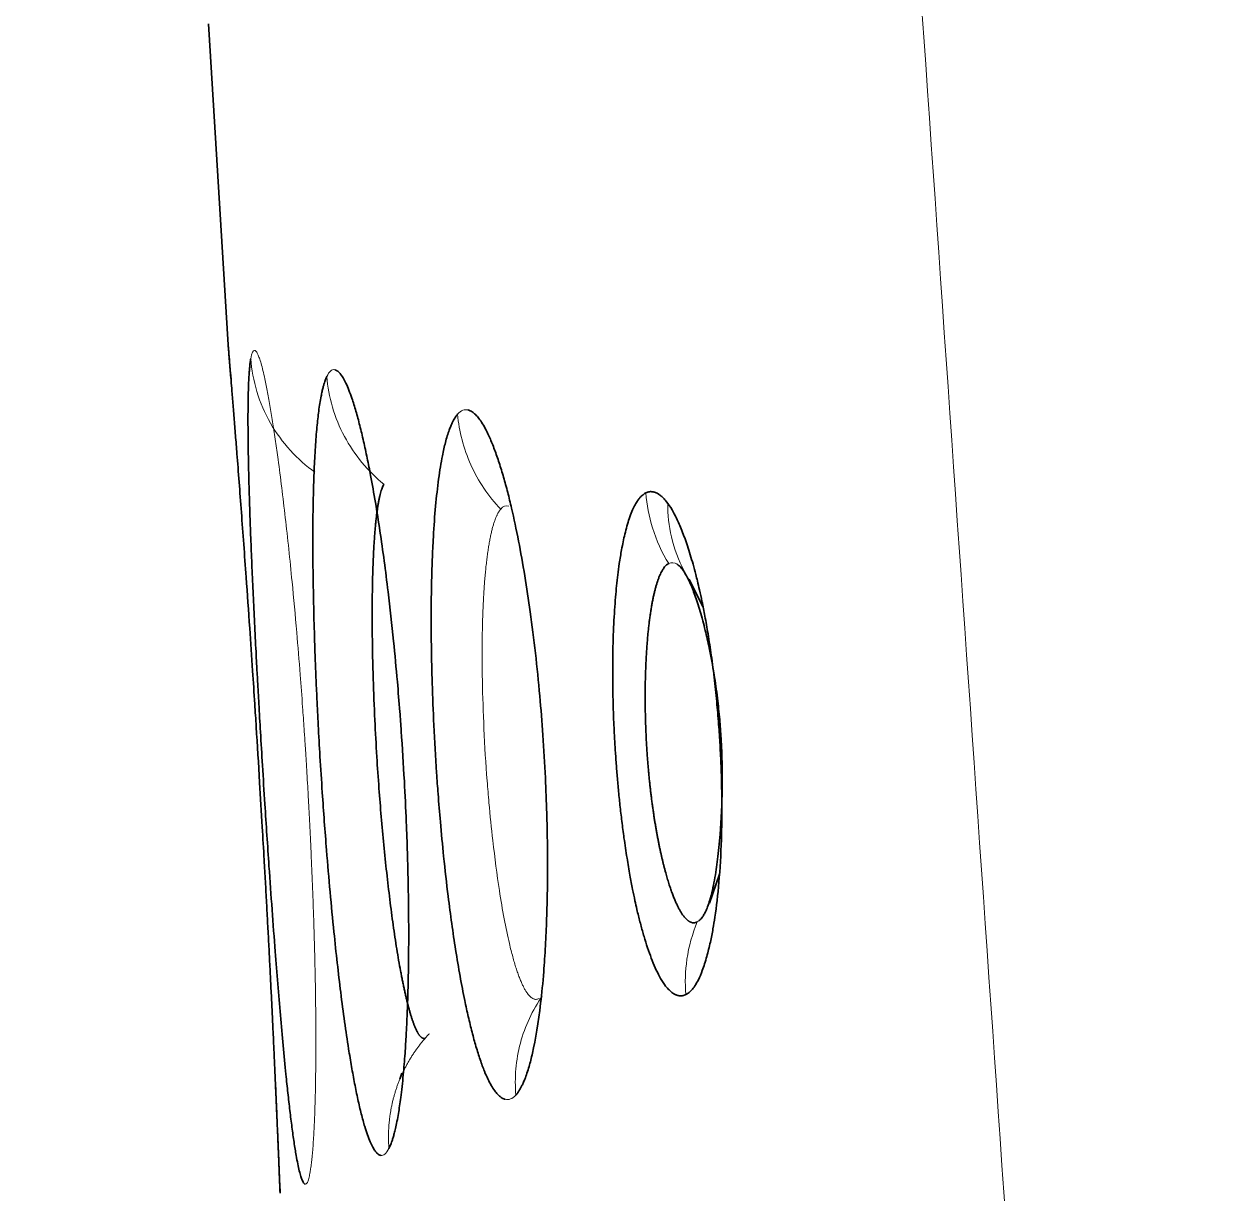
# Model space of a CAD drawing. Header units: inches. Extents: x -1096 to 3103, y -191 to 3207.
# Drawn here: x 3075.019 to 3078.842, y 1558.68 to 1562.423 of the extents above; entities that cross this region are included whole.
import ezdxf

# ---------------------------------------------------------------- set-up
doc = ezdxf.new("R2010")
doc.units = ezdxf.units.IN

msp = doc.modelspace()

# ---------------------------------------------------------------- linework, layer by layer
at = {"lineweight": 35}
for p, q in [((3075.6098, 1562.4231), (3075.6726, 1561.3961)), ((3075.6752, 1561.3667), (3075.6817, 1561.2882)), ((3077.1921, 1560.5566), (3077.1486, 1560.646)), ((3077.2137, 1559.6078), (3077.2455, 1559.7016)), ((3076.2226, 1559.0444), (3076.2292, 1559.0644)), ((3075.839, 1558.6801), (3075.8378, 1558.7095))]:
    msp.add_line(p, q, dxfattribs=at)
at = {"lineweight": 13}
for points, knots in [([(3082.665, 1493.7042), (3082.6004, 1494.6346), (3082.4711, 1496.4949), (3082.2773, 1499.2845), (3082.0837, 1502.0724), (3081.8901, 1504.8587), (3081.6967, 1507.6432), (3081.5035, 1510.4261), (3081.3103, 1513.2073), (3081.1174, 1515.9868), (3080.9245, 1518.7646), (3080.7318, 1521.5408), (3080.5392, 1524.3152), (3080.3468, 1527.088), (3080.1545, 1529.8591), (3079.9623, 1532.6286), (3079.7703, 1535.3963), (3079.5785, 1538.1624), (3079.3867, 1540.9268), (3079.1952, 1543.6895), (3079.0037, 1546.4505), (3078.8124, 1549.2098), (3078.6213, 1551.9675), (3078.4303, 1554.7235), (3078.2395, 1557.4778), (3078.0488, 1560.2304), (3077.8583, 1562.9813), (3077.6679, 1565.7306), (3077.4776, 1568.4781), (3077.2876, 1571.224), (3077.0976, 1573.9683), (3076.9079, 1576.7108), (3076.7183, 1579.4516), (3076.5288, 1582.1908), (3076.3395, 1584.9283), (3076.1504, 1587.6641), (3075.9614, 1590.3983), (3075.7726, 1593.1307), (3075.5839, 1595.8615), (3075.3954, 1598.5906), (3075.2071, 1601.318), (3075.0816, 1603.1357), (3075.0189, 1604.0443)], [0, 0, 0, 0, 0.025296, 0.050577, 0.075843, 0.101093, 0.126328, 0.151549, 0.176754, 0.201943, 0.227118, 0.252277, 0.277422, 0.302551, 0.327664, 0.352763, 0.377847, 0.402915, 0.427968, 0.453006, 0.478029, 0.503036, 0.528029, 0.553006, 0.577968, 0.602915, 0.627846, 0.652763, 0.677664, 0.70255, 0.727421, 0.752277, 0.777118, 0.801943, 0.826753, 0.851548, 0.876328, 0.901093, 0.925842, 0.950577, 0.975296, 1, 1, 1, 1]), ([(3075.9329, 1558.7352), (3075.9332, 1558.7365), (3075.9338, 1558.7394), (3075.9347, 1558.7445), (3075.9358, 1558.7506), (3075.937, 1558.7581), (3075.9383, 1558.7672), (3075.9396, 1558.778), (3075.941, 1558.7907), (3075.9435, 1558.8154), (3075.9464, 1558.8544), (3075.9494, 1558.9148), (3075.9516, 1558.9807), (3075.9529, 1559.0492), (3075.9535, 1559.1105), (3075.9536, 1559.1618), (3075.9535, 1559.2009), (3075.9534, 1559.2264), (3075.9531, 1559.2638), (3075.9525, 1559.3182), (3075.9511, 1559.3957), (3075.9492, 1559.4719), (3075.9471, 1559.5461), (3075.9446, 1559.6175), (3075.942, 1559.6858), (3075.9392, 1559.7506), (3075.9364, 1559.8115), (3075.9336, 1559.8684), (3075.9309, 1559.9211), (3075.9282, 1559.9694), (3075.9257, 1560.0133), (3075.9233, 1560.0527), (3075.9212, 1560.0875), (3075.9192, 1560.1178), (3075.9175, 1560.1435), (3075.9149, 1560.1824), (3075.9104, 1560.2476), (3075.9027, 1560.3514), (3075.8915, 1560.487), (3075.8792, 1560.6214), (3075.8669, 1560.7431), (3075.8558, 1560.844), (3075.8444, 1560.9403), (3075.834, 1561.021), (3075.8245, 1561.0883), (3075.8161, 1561.1445), (3075.8076, 1561.1971), (3075.7989, 1561.2453), (3075.7911, 1561.284), (3075.7843, 1561.314), (3075.7783, 1561.3364), (3075.7729, 1561.3533), (3075.7683, 1561.3647), (3075.7645, 1561.3717), (3075.7616, 1561.3755), (3075.7594, 1561.3773), (3075.7582, 1561.3778), (3075.7577, 1561.378)], [0, 0, 0, 0, 0.004871, 0.010578, 0.01712, 0.024496, 0.032707, 0.04175, 0.051625, 0.062329, 0.094589, 0.123218, 0.15516, 0.18238, 0.204891, 0.222679, 0.235716, 0.243991, 0.247499, 0.271695, 0.294713, 0.316538, 0.337157, 0.356565, 0.37478, 0.391814, 0.407679, 0.422379, 0.435915, 0.448289, 0.459502, 0.469554, 0.478448, 0.486184, 0.492762, 0.498184, 0.516133, 0.543052, 0.578986, 0.624001, 0.654391, 0.6855, 0.717302, 0.749771, 0.772746, 0.796758, 0.821822, 0.847959, 0.875186, 0.895512, 0.916051, 0.936799, 0.954889, 0.970256, 0.9829, 0.992817, 1, 1, 1, 1]), ([(3075.7453, 1561.3512), (3075.7503, 1561.2814), (3075.7926, 1561.1382), (3075.8945, 1561.0279), (3075.9508, 1560.9875)], [0, 0, 0, 0, 0.506112, 1, 1, 1, 1]), ([(3075.9885, 1561.294), (3075.9938, 1561.2292), (3076.0318, 1561.0968), (3076.1208, 1560.9904), (3076.171, 1560.9494)], [0, 0, 0, 0, 0.504387, 1, 1, 1, 1]), ([(3076.4073, 1561.1733), (3076.4121, 1561.1189), (3076.4409, 1561.0069), (3076.5064, 1560.9106), (3076.5453, 1560.8697)], [0, 0, 0, 0, 0.494789, 1, 1, 1, 1]), ([(3077.0096, 1560.9214), (3077.0126, 1560.8841), (3077.0278, 1560.8048), (3077.0615, 1560.731), (3077.0832, 1560.6954)], [0, 0, 0, 0, 0.474728, 1, 1, 1, 1]), ([(3077.08, 1560.888), (3077.0797, 1560.8522), (3077.0878, 1560.7762), (3077.1147, 1560.7055), (3077.1331, 1560.6716)], [0, 0, 0, 0, 0.475307, 1, 1, 1, 1]), ([(3076.5453, 1560.8697), (3076.5446, 1560.8689), (3076.5433, 1560.8673), (3076.5412, 1560.8646), (3076.5393, 1560.8615), (3076.5373, 1560.8583), (3076.5354, 1560.8547), (3076.5335, 1560.8509), (3076.5316, 1560.8468), (3076.5298, 1560.8424), (3076.528, 1560.8378), (3076.5262, 1560.8329), (3076.5244, 1560.8278), (3076.5227, 1560.8223), (3076.521, 1560.8166), (3076.5193, 1560.8107), (3076.5177, 1560.8045), (3076.5161, 1560.798), (3076.5146, 1560.7913), (3076.5131, 1560.7843), (3076.5116, 1560.777), (3076.5101, 1560.7695), (3076.5087, 1560.7618), (3076.5073, 1560.7538), (3076.506, 1560.7455), (3076.5047, 1560.737), (3076.5034, 1560.7282), (3076.5022, 1560.7192), (3076.501, 1560.71), (3076.4999, 1560.7006), (3076.4988, 1560.6908), (3076.4977, 1560.6809), (3076.4967, 1560.6708), (3076.4958, 1560.6604), (3076.4948, 1560.6498), (3076.494, 1560.6389), (3076.4931, 1560.6279), (3076.4923, 1560.6167), (3076.4916, 1560.6052), (3076.4909, 1560.5935), (3076.4902, 1560.5817), (3076.488, 1560.5381), (3076.4856, 1560.4542), (3076.4861, 1560.3184), (3076.4911, 1560.1637), (3076.499, 1560.0311), (3076.5092, 1559.9113), (3076.5215, 1559.7906), (3076.5424, 1559.6307), (3076.5633, 1559.5188), (3076.5785, 1559.457), (3076.5839, 1559.4366), (3076.5892, 1559.4178), (3076.5945, 1559.4005), (3076.5999, 1559.3846), (3076.6051, 1559.3702), (3076.6104, 1559.3573), (3076.6155, 1559.3458), (3076.6207, 1559.3356), (3076.6257, 1559.3269), (3076.6308, 1559.3194), (3076.6357, 1559.3132), (3076.6406, 1559.3083), (3076.6453, 1559.3045), (3076.65, 1559.302), (3076.6547, 1559.3005), (3076.6592, 1559.3002), (3076.6636, 1559.3008), (3076.6665, 1559.3021), (3076.668, 1559.3028)], [0, 0, 0, 0, 0.005972, 0.011955, 0.017951, 0.02396, 0.02998, 0.036012, 0.042055, 0.048111, 0.054177, 0.060255, 0.066344, 0.072444, 0.078555, 0.084677, 0.09081, 0.096952, 0.103106, 0.109269, 0.115443, 0.121626, 0.127819, 0.134022, 0.140234, 0.146455, 0.152686, 0.158926, 0.165175, 0.171432, 0.177698, 0.183972, 0.190255, 0.196546, 0.202844, 0.209151, 0.215465, 0.221787, 0.228116, 0.234452, 0.240795, 0.247145, 0.303261, 0.364171, 0.429645, 0.499403, 0.528824, 0.581401, 0.656184, 0.751772, 0.766496, 0.781024, 0.795358, 0.809499, 0.823451, 0.837216, 0.850794, 0.86419, 0.877403, 0.890438, 0.903295, 0.915977, 0.928485, 0.940822, 0.952989, 0.964989, 0.976822, 0.988492, 1, 1, 1, 1]), ([(3077.138, 1559.3159), (3077.135, 1559.3532), (3077.1374, 1559.4335), (3077.1589, 1559.5107), (3077.1748, 1559.5486)], [0, 0, 0, 0, 0.47368, 1, 1, 1, 1]), ([(3076.5938, 1558.994), (3076.5893, 1559.049), (3076.594, 1559.1062), (3076.623, 1559.2149), (3076.6473, 1559.2664), (3076.6784, 1559.3111)], [0, 0, 0, 0, 0.5, 0.5, 1, 1, 1, 1]), ([(3076.1876, 1558.8229), (3076.1874, 1558.8266), (3076.1868, 1558.8341), (3076.1864, 1558.8454), (3076.1861, 1558.8567), (3076.1862, 1558.8681), (3076.1865, 1558.8795), (3076.1871, 1558.891), (3076.1879, 1558.9024), (3076.1891, 1558.9139), (3076.1905, 1558.9253), (3076.1921, 1558.9367), (3076.1941, 1558.9481), (3076.1963, 1558.9595), (3076.1987, 1558.9708), (3076.2015, 1558.9821), (3076.2045, 1558.9933), (3076.2078, 1559.0044), (3076.2114, 1559.0154), (3076.2152, 1559.0263), (3076.2194, 1559.0372), (3076.2238, 1559.0479), (3076.2284, 1559.0585), (3076.2333, 1559.069), (3076.2384, 1559.0793), (3076.2438, 1559.0895), (3076.2494, 1559.0996), (3076.2553, 1559.1095), (3076.2613, 1559.1192), (3076.2676, 1559.1288), (3076.2741, 1559.1382), (3076.2807, 1559.1474), (3076.2876, 1559.1564), (3076.2947, 1559.1653), (3076.3019, 1559.1739), (3076.3093, 1559.1823), (3076.3144, 1559.1878), (3076.3169, 1559.1905)], [0, 0, 0, 0, 0.027908, 0.055946, 0.084105, 0.112377, 0.140752, 0.16922, 0.197774, 0.226402, 0.255097, 0.283849, 0.31265, 0.341491, 0.370364, 0.399263, 0.428179, 0.457105, 0.486037, 0.514968, 0.543893, 0.572806, 0.601702, 0.630574, 0.659415, 0.688216, 0.716971, 0.745671, 0.774306, 0.802869, 0.83135, 0.85974, 0.888029, 0.916209, 0.94427, 0.972204, 1, 1, 1, 1])]:
    msp.add_open_spline(points, degree=3, knots=knots, dxfattribs=at)
at = {"lineweight": 35}
for points, knots in [([(3075.8378, 1558.7095), (3075.8377, 1558.7109), (3075.8376, 1558.714), (3075.8374, 1558.7193), (3075.8371, 1558.7258), (3075.8368, 1558.7336), (3075.8364, 1558.743), (3075.836, 1558.7543), (3075.8355, 1558.7676), (3075.8344, 1558.7931), (3075.8328, 1558.8335), (3075.8302, 1558.8962), (3075.8272, 1558.9649), (3075.8241, 1559.0365), (3075.8212, 1559.1002), (3075.8187, 1559.1529), (3075.8169, 1559.1924), (3075.8157, 1559.2171), (3075.8143, 1559.2476), (3075.8122, 1559.2897), (3075.8092, 1559.3504), (3075.8061, 1559.4129), (3075.8028, 1559.477), (3075.7993, 1559.5426), (3075.7957, 1559.6094), (3075.792, 1559.6774), (3075.7875, 1559.7581), (3075.7814, 1559.8638), (3075.773, 1560.0064), (3075.7649, 1560.1383), (3075.7573, 1560.2573), (3075.7504, 1560.3633), (3075.7411, 1560.5003), (3075.7316, 1560.6359), (3075.7227, 1560.7588), (3075.7151, 1560.861), (3075.7078, 1560.9582), (3075.7015, 1561.0396), (3075.6962, 1561.1074), (3075.6917, 1561.164), (3075.6875, 1561.2169), (3075.6836, 1561.2653), (3075.6805, 1561.304), (3075.678, 1561.3339), (3075.6762, 1561.3561), (3075.6748, 1561.3727), (3075.6739, 1561.3839), (3075.6733, 1561.3906), (3075.673, 1561.3941), (3075.6729, 1561.3957), (3075.6729, 1561.396), (3075.6728, 1561.3961)], [0, 0, 0, 0, 0.004851, 0.010544, 0.017077, 0.024451, 0.032664, 0.041716, 0.051605, 0.062329, 0.094554, 0.123216, 0.155817, 0.183478, 0.20621, 0.223998, 0.236815, 0.244647, 0.247492, 0.265422, 0.283346, 0.301256, 0.319144, 0.336999, 0.354814, 0.372597, 0.390528, 0.417453, 0.453346, 0.498174, 0.516577, 0.543646, 0.579428, 0.623988, 0.65447, 0.68561, 0.717381, 0.749756, 0.77274, 0.796758, 0.821822, 0.847956, 0.875175, 0.895509, 0.91605, 0.936793, 0.954918, 0.970304, 0.982949, 0.99285, 1, 1, 1, 1]), ([(3075.7453, 1561.3512), (3075.745, 1561.3497), (3075.7445, 1561.3464), (3075.7436, 1561.3405), (3075.7427, 1561.333), (3075.7417, 1561.3237), (3075.7407, 1561.3122), (3075.7397, 1561.2981), (3075.7382, 1561.2725), (3075.7369, 1561.233), (3075.7362, 1561.1735), (3075.7364, 1561.1059), (3075.7376, 1561.0279), (3075.7397, 1560.942), (3075.7424, 1560.8546), (3075.7456, 1560.7678), (3075.7491, 1560.6834), (3075.753, 1560.5958), (3075.7573, 1560.5054), (3075.7611, 1560.431), (3075.7643, 1560.3687), (3075.7673, 1560.3134), (3075.7713, 1560.241), (3075.7765, 1560.1511), (3075.7829, 1560.0439), (3075.792, 1559.8997), (3075.8054, 1559.6962), (3075.8194, 1559.5034), (3075.8316, 1559.3484), (3075.8401, 1559.2475), (3075.8488, 1559.1501), (3075.8568, 1559.068), (3075.8641, 1558.9995), (3075.8705, 1558.9428), (3075.8771, 1558.8898), (3075.8839, 1558.8416), (3075.8901, 1558.8029), (3075.8957, 1558.7729), (3075.9007, 1558.7503), (3075.9054, 1558.7334), (3075.9095, 1558.7218), (3075.9129, 1558.7148), (3075.9156, 1558.7109), (3075.9178, 1558.709), (3075.919, 1558.7085), (3075.9195, 1558.7083)], [0, 0, 0, 0, 0.005494, 0.012115, 0.01986, 0.028729, 0.03872, 0.049829, 0.062052, 0.094151, 0.122729, 0.153801, 0.184823, 0.215792, 0.246711, 0.271794, 0.29682, 0.321805, 0.346754, 0.371667, 0.381839, 0.396331, 0.415138, 0.438248, 0.465644, 0.497302, 0.548712, 0.623102, 0.653082, 0.684066, 0.71606, 0.749093, 0.772387, 0.796618, 0.821777, 0.847855, 0.874829, 0.895219, 0.915809, 0.936603, 0.954502, 0.96979, 0.982469, 0.99254, 1, 1, 1, 1]), ([(3076.1876, 1558.8229), (3076.1883, 1558.8243), (3076.1898, 1558.8273), (3076.1921, 1558.8327), (3076.1948, 1558.8395), (3076.1978, 1558.848), (3076.2011, 1558.8585), (3076.2047, 1558.8713), (3076.2105, 1558.8948), (3076.2177, 1558.9312), (3076.2261, 1558.9887), (3076.2332, 1559.0534), (3076.2389, 1559.1224), (3076.2427, 1559.1831), (3076.2451, 1559.2321), (3076.2465, 1559.2669), (3076.248, 1559.3094), (3076.2496, 1559.3663), (3076.2507, 1559.4456), (3076.2509, 1559.528), (3076.2502, 1559.6131), (3076.2487, 1559.6938), (3076.2464, 1559.7788), (3076.2429, 1559.8781), (3076.2367, 1560.0085), (3076.2293, 1560.1266), (3076.2216, 1560.2327), (3076.2137, 1560.3293), (3076.2015, 1560.4592), (3076.1872, 1560.5884), (3076.1724, 1560.705), (3076.1588, 1560.8007), (3076.1443, 1560.8925), (3076.1306, 1560.9698), (3076.1178, 1561.0343), (3076.1063, 1561.0881), (3076.0941, 1561.1386), (3076.0816, 1561.1849), (3076.0699, 1561.2223), (3076.0593, 1561.2514), (3076.0499, 1561.2733), (3076.041, 1561.29), (3076.0332, 1561.3016), (3076.0266, 1561.3088), (3076.0214, 1561.3129), (3076.0173, 1561.315), (3076.015, 1561.3157), (3076.0141, 1561.316)], [0, 0, 0, 0, 0.005679, 0.012434, 0.020265, 0.029172, 0.039152, 0.050205, 0.062327, 0.094652, 0.123214, 0.158, 0.187168, 0.210728, 0.228653, 0.240913, 0.247497, 0.272601, 0.297685, 0.322728, 0.347701, 0.372604, 0.391847, 0.41921, 0.454671, 0.498201, 0.514895, 0.541397, 0.577751, 0.624024, 0.654257, 0.685314, 0.71717, 0.749799, 0.77284, 0.796886, 0.821949, 0.848052, 0.87521, 0.895528, 0.916063, 0.936811, 0.954812, 0.970135, 0.982776, 0.992733, 1, 1, 1, 1]), ([(3075.9885, 1561.294), (3075.9879, 1561.2927), (3075.9866, 1561.2897), (3075.9845, 1561.2844), (3075.9821, 1561.2777), (3075.9794, 1561.2693), (3075.9765, 1561.2589), (3075.9734, 1561.2461), (3075.9686, 1561.2228), (3075.9628, 1561.1866), (3075.9567, 1561.1317), (3075.9518, 1561.0691), (3075.948, 1560.9967), (3075.9454, 1560.9168), (3075.944, 1560.8293), (3075.9438, 1560.735), (3075.9449, 1560.6346), (3075.9471, 1560.5298), (3075.9496, 1560.4453), (3075.952, 1560.3786), (3075.9541, 1560.3258), (3075.9572, 1560.2574), (3075.9614, 1560.1731), (3075.967, 1560.0729), (3075.9755, 1559.9386), (3075.9896, 1559.7468), (3076.0094, 1559.5283), (3076.0334, 1559.3145), (3076.0527, 1559.1754), (3076.0679, 1559.0839), (3076.0778, 1559.0295), (3076.0882, 1558.9787), (3076.099, 1558.9325), (3076.1093, 1558.8951), (3076.1187, 1558.866), (3076.1273, 1558.8439), (3076.1354, 1558.8271), (3076.1428, 1558.8155), (3076.1489, 1558.8083), (3076.154, 1558.8041), (3076.158, 1558.8018), (3076.1603, 1558.8011), (3076.1613, 1558.8008)], [0, 0, 0, 0, 0.005535, 0.012183, 0.019942, 0.028811, 0.038788, 0.049871, 0.062054, 0.094209, 0.122734, 0.153803, 0.184827, 0.215802, 0.246733, 0.278099, 0.30937, 0.340568, 0.371697, 0.382255, 0.396981, 0.415868, 0.438907, 0.466079, 0.497361, 0.548022, 0.623188, 0.68393, 0.749069, 0.772479, 0.79677, 0.821932, 0.847957, 0.874823, 0.895203, 0.915794, 0.936601, 0.954404, 0.969644, 0.982324, 0.992443, 1, 1, 1, 1]), ([(3076.5938, 1558.994), (3076.5947, 1558.9951), (3076.5967, 1558.9975), (3076.6, 1559.0017), (3076.6037, 1559.0071), (3076.6078, 1559.0139), (3076.6124, 1559.0223), (3076.6173, 1559.0326), (3076.6255, 1559.0519), (3076.6357, 1559.0821), (3076.6541, 1559.1539), (3076.6706, 1559.2544), (3076.6827, 1559.3785), (3076.6888, 1559.4703), (3076.6927, 1559.5575), (3076.6949, 1559.649), (3076.6954, 1559.733), (3076.6947, 1559.8154), (3076.6928, 1559.9035), (3076.6885, 1560.0167), (3076.6811, 1560.1427), (3076.6669, 1560.3235), (3076.6471, 1560.4969), (3076.6226, 1560.6587), (3076.6025, 1560.7708), (3076.5838, 1560.8584), (3076.5676, 1560.9246), (3076.5544, 1560.9732), (3076.5403, 1561.0191), (3076.5256, 1561.0615), (3076.5117, 1561.0959), (3076.4988, 1561.123), (3076.4872, 1561.1437), (3076.4762, 1561.1597), (3076.4663, 1561.1711), (3076.458, 1561.1785), (3076.4512, 1561.183), (3076.4459, 1561.1857), (3076.4429, 1561.1867), (3076.4416, 1561.1871)], [0, 0, 0, 0, 0.005759, 0.012569, 0.020429, 0.029339, 0.039298, 0.050303, 0.062353, 0.094825, 0.123265, 0.204929, 0.247428, 0.278823, 0.310177, 0.341444, 0.372596, 0.393012, 0.420777, 0.455872, 0.498271, 0.537025, 0.623967, 0.664109, 0.706062, 0.749764, 0.772822, 0.796879, 0.82195, 0.848056, 0.875213, 0.895506, 0.916041, 0.936812, 0.954675, 0.969928, 0.982569, 0.992595, 1, 1, 1, 1]), ([(3076.4073, 1561.1733), (3076.4064, 1561.1723), (3076.4045, 1561.17), (3076.4015, 1561.1658), (3076.398, 1561.1605), (3076.3941, 1561.1538), (3076.3899, 1561.1455), (3076.3853, 1561.1352), (3076.3778, 1561.1161), (3076.3686, 1561.0861), (3076.3571, 1561.0348), (3076.3462, 1560.9682), (3076.3365, 1560.8813), (3076.3308, 1560.8037), (3076.3274, 1560.7381), (3076.3252, 1560.6828), (3076.3232, 1560.6035), (3076.3225, 1560.5161), (3076.3234, 1560.4154), (3076.3258, 1560.3074), (3076.3311, 1560.1728), (3076.3379, 1560.0537), (3076.3453, 1559.9503), (3076.3526, 1559.8607), (3076.3632, 1559.7503), (3076.3789, 1559.6107), (3076.4011, 1559.4514), (3076.4235, 1559.3267), (3076.4416, 1559.2438), (3076.4536, 1559.1945), (3076.4663, 1559.1485), (3076.4796, 1559.1063), (3076.4923, 1559.0719), (3076.5042, 1559.0448), (3076.5151, 1559.024), (3076.5255, 1559.008), (3076.5349, 1558.9965), (3076.5429, 1558.9891), (3076.5495, 1558.9845), (3076.5548, 1558.9818), (3076.5579, 1558.9807), (3076.5592, 1558.9803)], [0, 0, 0, 0, 0.005607, 0.012302, 0.020083, 0.028949, 0.0389, 0.049931, 0.062039, 0.09429, 0.122704, 0.164093, 0.205413, 0.246661, 0.2615, 0.282312, 0.30911, 0.346899, 0.371661, 0.408236, 0.450128, 0.497272, 0.518111, 0.546036, 0.581065, 0.623252, 0.683675, 0.749134, 0.772649, 0.796989, 0.822148, 0.848115, 0.87487, 0.895219, 0.915802, 0.936626, 0.954273, 0.969433, 0.982108, 0.992297, 1, 1, 1, 1]), ([(3076.3041, 1559.1759), (3076.3036, 1559.1758), (3076.3026, 1559.1754), (3076.3011, 1559.1752), (3076.2995, 1559.1752), (3076.298, 1559.1754), (3076.2964, 1559.1758), (3076.2949, 1559.1765), (3076.2933, 1559.1773), (3076.2918, 1559.1784), (3076.2902, 1559.1797), (3076.2887, 1559.1812), (3076.2871, 1559.1829), (3076.2855, 1559.1848), (3076.284, 1559.1869), (3076.2824, 1559.1892), (3076.2809, 1559.1917), (3076.2793, 1559.1944), (3076.2778, 1559.1972), (3076.2762, 1559.2002), (3076.2747, 1559.2034), (3076.2731, 1559.2067), (3076.2716, 1559.2103), (3076.27, 1559.2139), (3076.2685, 1559.2178), (3076.2669, 1559.2218), (3076.2654, 1559.2259), (3076.2639, 1559.2302), (3076.2623, 1559.2347), (3076.2608, 1559.2393), (3076.2593, 1559.244), (3076.2578, 1559.2489), (3076.2563, 1559.2539), (3076.2548, 1559.259), (3076.2533, 1559.2643), (3076.2518, 1559.2697), (3076.2503, 1559.2752), (3076.2488, 1559.2808), (3076.2474, 1559.2865), (3076.2459, 1559.2924), (3076.2444, 1559.2984), (3076.243, 1559.3044), (3076.2415, 1559.3106), (3076.2401, 1559.3168), (3076.2387, 1559.3232), (3076.2372, 1559.3297), (3076.2358, 1559.3362), (3076.2344, 1559.3428), (3076.233, 1559.3495), (3076.2316, 1559.3563), (3076.2303, 1559.3632), (3076.2289, 1559.3701), (3076.2275, 1559.3771), (3076.2262, 1559.3842), (3076.2211, 1559.4108), (3076.2126, 1559.46), (3076.2011, 1559.5369), (3076.1903, 1559.619), (3076.1803, 1559.705), (3076.1711, 1559.7937), (3076.1628, 1559.8841), (3076.1552, 1559.9787), (3076.1481, 1560.0825), (3076.1418, 1560.2003), (3076.1366, 1560.3322), (3076.1336, 1560.4735), (3076.1337, 1560.5728), (3076.1348, 1560.6318), (3076.1353, 1560.6538), (3076.136, 1560.6751), (3076.1367, 1560.6959), (3076.1376, 1560.716), (3076.1385, 1560.7355), (3076.1396, 1560.7542), (3076.1408, 1560.7723), (3076.1421, 1560.7897), (3076.1434, 1560.8064), (3076.1449, 1560.8223), (3076.1465, 1560.8374), (3076.1482, 1560.8518), (3076.15, 1560.8654), (3076.1519, 1560.8782), (3076.154, 1560.8902), (3076.1561, 1560.9013), (3076.1583, 1560.9116), (3076.1606, 1560.921), (3076.1631, 1560.9295), (3076.1656, 1560.9371), (3076.1682, 1560.9439), (3076.1701, 1560.9475), (3076.171, 1560.9494)], [0, 0, 0, 0, 0.005385, 0.010743, 0.016075, 0.021379, 0.026657, 0.031908, 0.037132, 0.042331, 0.047503, 0.05265, 0.057771, 0.062867, 0.067937, 0.072983, 0.078003, 0.082999, 0.08797, 0.092916, 0.097838, 0.102736, 0.107609, 0.112459, 0.117284, 0.122086, 0.126864, 0.131618, 0.136349, 0.141057, 0.145741, 0.150403, 0.155041, 0.159656, 0.164247, 0.168814, 0.173358, 0.177878, 0.182373, 0.186844, 0.191291, 0.195713, 0.20011, 0.204483, 0.208831, 0.213154, 0.217452, 0.221726, 0.225974, 0.230197, 0.234395, 0.238568, 0.242716, 0.246838, 0.250935, 0.288681, 0.325823, 0.362396, 0.398404, 0.433842, 0.468715, 0.503056, 0.540782, 0.584789, 0.635038, 0.691409, 0.753762, 0.764457, 0.775149, 0.785841, 0.796532, 0.807223, 0.817915, 0.828606, 0.839297, 0.849989, 0.86068, 0.871371, 0.882062, 0.892754, 0.90345, 0.91415, 0.924857, 0.935573, 0.946299, 0.957033, 0.967773, 0.978515, 0.989258, 1, 1, 1, 1]), ([(3077.0096, 1560.9214), (3077.0083, 1560.9207), (3077.0055, 1560.9191), (3077.0008, 1560.9158), (3076.9951, 1560.9108), (3076.9886, 1560.9037), (3076.9814, 1560.8937), (3076.9735, 1560.88), (3076.9652, 1560.862), (3076.9544, 1560.8334), (3076.9431, 1560.7935), (3076.9327, 1560.744), (3076.9254, 1560.6995), (3076.9187, 1560.6495), (3076.9124, 1560.5864), (3076.9068, 1560.5013), (3076.9042, 1560.4169), (3076.9037, 1560.3416), (3076.9043, 1560.2832), (3076.9056, 1560.2324), (3076.9072, 1560.1898), (3076.9088, 1560.1556), (3076.9102, 1560.1299), (3076.9119, 1560.101), (3076.9142, 1560.0653), (3076.9178, 1560.0192), (3076.9221, 1559.971), (3076.9272, 1559.921), (3076.9331, 1559.8694), (3076.9405, 1559.8125), (3076.9491, 1559.7547), (3076.9585, 1559.6998), (3076.9671, 1559.6546), (3076.9746, 1559.6184), (3076.9808, 1559.5904), (3076.9878, 1559.5612), (3076.9962, 1559.5287), (3077.007, 1559.4916), (3077.0184, 1559.4562), (3077.0307, 1559.4232), (3077.0437, 1559.3928), (3077.058, 1559.365), (3077.0716, 1559.3443), (3077.0835, 1559.3308), (3077.0922, 1559.323), (3077.0989, 1559.3184), (3077.1027, 1559.3165), (3077.1043, 1559.3156)], [0, 0, 0, 0, 0.007927, 0.018047, 0.030341, 0.044774, 0.061331, 0.080032, 0.100901, 0.123961, 0.165411, 0.200215, 0.228296, 0.249582, 0.288168, 0.330442, 0.376231, 0.405367, 0.430757, 0.452472, 0.470562, 0.485045, 0.495918, 0.503183, 0.521674, 0.541199, 0.561766, 0.583382, 0.606044, 0.629763, 0.659938, 0.686474, 0.70932, 0.72842, 0.743728, 0.755212, 0.778105, 0.801942, 0.826697, 0.85234, 0.878837, 0.907003, 0.938891, 0.960077, 0.977306, 0.990609, 1, 1, 1, 1]), ([(3077.0434, 1560.9218), (3077.0424, 1560.9222), (3077.0403, 1560.9231), (3077.0373, 1560.9241), (3077.0343, 1560.9249), (3077.0314, 1560.9254), (3077.0285, 1560.9256), (3077.0257, 1560.9257), (3077.0229, 1560.9255), (3077.0201, 1560.9251), (3077.0174, 1560.9245), (3077.0148, 1560.9237), (3077.0122, 1560.9227), (3077.0104, 1560.9218), (3077.0096, 1560.9214)], [0, 0, 0, 0, 0.087917, 0.174953, 0.261133, 0.346481, 0.43102, 0.514775, 0.597754, 0.67993, 0.761271, 0.841747, 0.921332, 1, 1, 1, 1]), ([(3077.138, 1559.3159), (3077.1394, 1559.3167), (3077.1429, 1559.3185), (3077.1492, 1559.3229), (3077.1574, 1559.3307), (3077.1674, 1559.3436), (3077.1789, 1559.3637), (3077.192, 1559.3942), (3077.2049, 1559.4344), (3077.2161, 1559.4803), (3077.2245, 1559.5231), (3077.2345, 1559.5841), (3077.2451, 1559.676), (3077.2512, 1559.7808), (3077.2534, 1559.8763), (3077.2534, 1559.9517), (3077.2514, 1560.0327), (3077.2481, 1560.1052), (3077.2438, 1560.174), (3077.2378, 1560.2463), (3077.2298, 1560.3237), (3077.2201, 1560.3995), (3077.2096, 1560.4681), (3077.1995, 1560.5251), (3077.1903, 1560.5718), (3077.1822, 1560.609), (3077.1756, 1560.6374), (3077.1688, 1560.6649), (3077.1612, 1560.6932), (3077.1522, 1560.7239), (3077.1433, 1560.752), (3077.1344, 1560.7777), (3077.1256, 1560.801), (3077.1169, 1560.8219), (3077.1064, 1560.8447), (3077.0929, 1560.8701), (3077.0785, 1560.8912), (3077.066, 1560.9053), (3077.0569, 1560.9133), (3077.0496, 1560.9185), (3077.0453, 1560.9208), (3077.0434, 1560.9218)], [0, 0, 0, 0, 0.008784, 0.022012, 0.039639, 0.061609, 0.087958, 0.118751, 0.157481, 0.190776, 0.218565, 0.240781, 0.300853, 0.366289, 0.389903, 0.429716, 0.465034, 0.493523, 0.521548, 0.55222, 0.585556, 0.621544, 0.652763, 0.680085, 0.70348, 0.722896, 0.738289, 0.749628, 0.76907, 0.788051, 0.806559, 0.824584, 0.842116, 0.859149, 0.875676, 0.903109, 0.936897, 0.957449, 0.974805, 0.988984, 1, 1, 1, 1]), ([(3077.1748, 1559.5486), (3077.1742, 1559.5483), (3077.1731, 1559.5478), (3077.1714, 1559.547), (3077.1696, 1559.5464), (3077.1679, 1559.546), (3077.1661, 1559.5456), (3077.1642, 1559.5454), (3077.1624, 1559.5454), (3077.1605, 1559.5455), (3077.1586, 1559.5458), (3077.1567, 1559.5463), (3077.1547, 1559.5469), (3077.1527, 1559.5477), (3077.1507, 1559.5487), (3077.1486, 1559.5499), (3077.1465, 1559.5512), (3077.1444, 1559.5528), (3077.1423, 1559.5545), (3077.1401, 1559.5565), (3077.1379, 1559.5587), (3077.1357, 1559.561), (3077.1335, 1559.5636), (3077.1312, 1559.5665), (3077.1289, 1559.5695), (3077.1266, 1559.5728), (3077.1243, 1559.5763), (3077.1219, 1559.58), (3077.1196, 1559.584), (3077.1172, 1559.5883), (3077.1148, 1559.5928), (3077.1123, 1559.5975), (3077.1099, 1559.6025), (3077.1074, 1559.6078), (3077.105, 1559.6133), (3077.1025, 1559.6191), (3077.1, 1559.6252), (3077.0975, 1559.6315), (3077.095, 1559.6381), (3077.0924, 1559.645), (3077.0899, 1559.6522), (3077.0874, 1559.6596), (3077.0848, 1559.6674), (3077.0823, 1559.6754), (3077.0798, 1559.6837), (3077.0772, 1559.6923), (3077.0747, 1559.7012), (3077.0722, 1559.7104), (3077.0697, 1559.7198), (3077.0672, 1559.7296), (3077.0647, 1559.7397), (3077.0622, 1559.75), (3077.0597, 1559.7607), (3077.0573, 1559.7716), (3077.0548, 1559.7828), (3077.0524, 1559.7944), (3077.0501, 1559.8062), (3077.0477, 1559.8183), (3077.0454, 1559.8307), (3077.0432, 1559.8434), (3077.0409, 1559.8563), (3077.0387, 1559.8696), (3077.0366, 1559.8831), (3077.0345, 1559.8969), (3077.0324, 1559.911), (3077.0304, 1559.9253), (3077.0285, 1559.9399), (3077.0266, 1559.9548), (3077.0248, 1559.97), (3077.0231, 1559.9854), (3077.0214, 1560.0011), (3077.0198, 1560.017), (3077.0183, 1560.0331), (3077.0169, 1560.0494), (3077.0156, 1560.0659), (3077.0144, 1560.0826), (3077.0132, 1560.0994), (3077.0122, 1560.1164), (3077.0113, 1560.1335), (3077.0105, 1560.1506), (3077.0098, 1560.1679), (3077.0092, 1560.1851), (3077.0087, 1560.2025), (3077.0083, 1560.2198), (3077.008, 1560.2371), (3077.0079, 1560.2545), (3077.0078, 1560.2718), (3077.0079, 1560.2891), (3077.0081, 1560.3063), (3077.0084, 1560.3235), (3077.0088, 1560.3406), (3077.0094, 1560.3575), (3077.0101, 1560.3744), (3077.0109, 1560.3911), (3077.0118, 1560.4076), (3077.0129, 1560.424), (3077.0141, 1560.4401), (3077.0154, 1560.456), (3077.0168, 1560.4717), (3077.0184, 1560.487), (3077.0201, 1560.5021), (3077.0219, 1560.5169), (3077.0239, 1560.5312), (3077.026, 1560.5452), (3077.0283, 1560.5588), (3077.0307, 1560.572), (3077.0332, 1560.5847), (3077.0358, 1560.5969), (3077.0386, 1560.6085), (3077.0416, 1560.6197), (3077.0446, 1560.6302), (3077.0479, 1560.6401), (3077.0512, 1560.6493), (3077.0547, 1560.6579), (3077.0583, 1560.6658), (3077.0621, 1560.6728), (3077.0661, 1560.6791), (3077.0701, 1560.6846), (3077.0744, 1560.6892), (3077.0787, 1560.6929), (3077.0817, 1560.6946), (3077.0832, 1560.6954)], [0, 0, 0, 0, 0.004476, 0.009018, 0.013626, 0.018299, 0.023035, 0.027833, 0.032691, 0.037608, 0.042586, 0.047626, 0.052727, 0.057891, 0.06312, 0.068414, 0.073774, 0.0792, 0.084693, 0.090253, 0.09588, 0.101575, 0.107339, 0.113172, 0.119073, 0.125044, 0.131084, 0.137195, 0.143376, 0.149627, 0.155949, 0.162342, 0.168806, 0.175341, 0.181947, 0.188624, 0.195373, 0.202193, 0.209084, 0.216045, 0.223077, 0.230179, 0.237351, 0.244593, 0.251904, 0.259283, 0.266731, 0.274245, 0.281827, 0.289475, 0.297189, 0.304967, 0.31281, 0.320716, 0.328685, 0.336716, 0.344809, 0.352963, 0.361178, 0.369453, 0.377788, 0.386184, 0.394641, 0.40316, 0.411743, 0.420391, 0.429107, 0.437893, 0.446751, 0.45568, 0.464679, 0.473746, 0.482881, 0.492083, 0.501352, 0.510687, 0.520089, 0.529556, 0.539088, 0.548684, 0.558341, 0.568057, 0.577832, 0.58767, 0.597575, 0.607547, 0.617591, 0.627709, 0.637901, 0.648169, 0.658512, 0.66893, 0.679421, 0.689986, 0.700624, 0.711332, 0.722111, 0.732957, 0.74387, 0.754848, 0.76589, 0.776994, 0.788158, 0.799382, 0.810665, 0.822005, 0.833402, 0.844856, 0.856367, 0.867937, 0.879566, 0.891257, 0.903011, 0.914832, 0.926724, 0.93869, 0.95074, 0.962889, 0.975155, 0.987533, 1, 1, 1, 1]), ([(3077.1097, 1560.6936), (3077.1103, 1560.6932), (3077.1125, 1560.6918), (3077.1174, 1560.6878), (3077.1257, 1560.679), (3077.1373, 1560.6622), (3077.1487, 1560.64), (3077.159, 1560.6158), (3077.1672, 1560.5943), (3077.1755, 1560.5699), (3077.1839, 1560.5426), (3077.1922, 1560.5132), (3077.202, 1560.4747), (3077.2147, 1560.4185), (3077.2281, 1560.3459), (3077.2392, 1560.2681), (3077.2465, 1560.1994), (3077.2506, 1560.1427), (3077.2533, 1560.0859), (3077.2549, 1560.0161), (3077.254, 1559.9424), (3077.2511, 1559.8771), (3077.248, 1559.8294), (3077.2442, 1559.7869), (3077.24, 1559.7493), (3077.2353, 1559.7144), (3077.2297, 1559.6808), (3077.2229, 1559.6476), (3077.2155, 1559.6191), (3077.208, 1559.5968), (3077.2012, 1559.5808), (3077.1949, 1559.5692), (3077.1893, 1559.5612), (3077.1845, 1559.5558), (3077.1815, 1559.5533), (3077.1802, 1559.5521)], [0, 0, 0, 0, 0.00502, 0.019494, 0.043435, 0.076901, 0.120014, 0.143395, 0.16738, 0.191953, 0.21709, 0.242764, 0.267552, 0.309587, 0.368553, 0.416637, 0.459241, 0.496325, 0.520473, 0.563099, 0.624391, 0.659172, 0.692032, 0.722902, 0.751723, 0.779008, 0.809081, 0.841887, 0.877369, 0.906222, 0.931652, 0.953713, 0.972448, 0.987885, 1, 1, 1, 1]), ([(3077.1043, 1559.3156), (3077.1052, 1559.3152), (3077.1072, 1559.3143), (3077.1101, 1559.3133), (3077.113, 1559.3125), (3077.1159, 1559.312), (3077.1187, 1559.3117), (3077.1215, 1559.3116), (3077.1243, 1559.3118), (3077.1271, 1559.3121), (3077.1299, 1559.3127), (3077.1326, 1559.3136), (3077.1353, 1559.3146), (3077.1371, 1559.3155), (3077.138, 1559.3159)], [0, 0, 0, 0, 0.085545, 0.170635, 0.255295, 0.339549, 0.423419, 0.50693, 0.590098, 0.672905, 0.755323, 0.837327, 0.918894, 1, 1, 1, 1]), ([(3075.8242, 1559.0318), (3075.8242, 1559.0318), (3075.8251, 1559.0112), (3075.8269, 1558.9706), (3075.8294, 1558.9136), (3075.8317, 1558.8603), (3075.8337, 1558.8117), (3075.8353, 1558.7729), (3075.8365, 1558.7429), (3075.8374, 1558.7205), (3075.8381, 1558.7038), (3075.8385, 1558.6925), (3075.8388, 1558.6858), (3075.8389, 1558.6822), (3075.8389, 1558.6806), (3075.839, 1558.6802), (3075.839, 1558.6801)], [0, 0, 0, 0, 0.000062, 0.092193, 0.188403, 0.288655, 0.392906, 0.50107, 0.582017, 0.66409, 0.74731, 0.818448, 0.879281, 0.929818, 0.97006, 1, 1, 1, 1])]:
    msp.add_open_spline(points, degree=3, knots=knots, dxfattribs=at)
at = {"lineweight": 13}
for points in [[(3075.7577, 1561.378), (3075.7527, 1561.3787), (3075.7485, 1561.3699), (3075.7453, 1561.3512)], [(3076.0141, 1561.316), (3076.0048, 1561.3177), (3075.9962, 1561.3104), (3075.9885, 1561.294)], [(3076.4416, 1561.1871), (3076.4295, 1561.1902), (3076.418, 1561.1857), (3076.4073, 1561.1733)], [(3076.5453, 1560.8697), (3076.5534, 1560.8792), (3076.5621, 1560.8822), (3076.5713, 1560.8789)], [(3077.1103, 1560.694), (3077.1014, 1560.6988), (3077.0923, 1560.6993), (3077.0832, 1560.6954)], [(3077.1802, 1559.5521), (3077.1784, 1559.5507), (3077.1766, 1559.5496), (3077.1748, 1559.5486)], [(3076.5592, 1558.9803), (3076.5711, 1558.9772), (3076.5827, 1558.9817), (3076.5938, 1558.994)], [(3076.1613, 1558.8008), (3076.1705, 1558.7992), (3076.1793, 1558.8064), (3076.1876, 1558.8229)], [(3075.9195, 1558.7083), (3075.9244, 1558.7076), (3075.9289, 1558.7165), (3075.9329, 1558.7352)]]:
    msp.add_open_spline(points, degree=3, dxfattribs=at)

doc.saveas('drawing.dxf')
